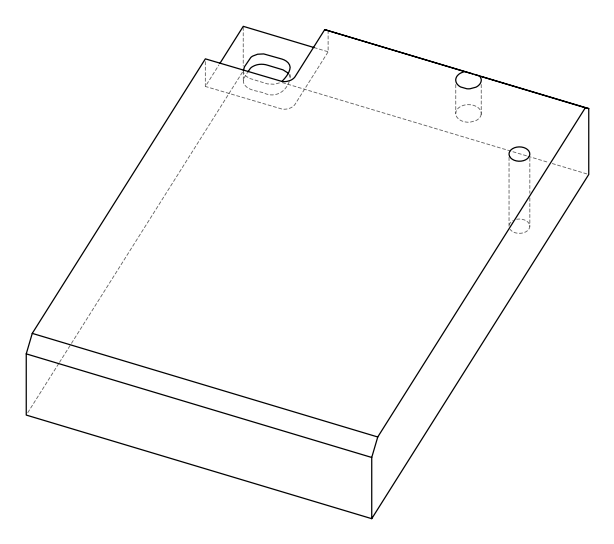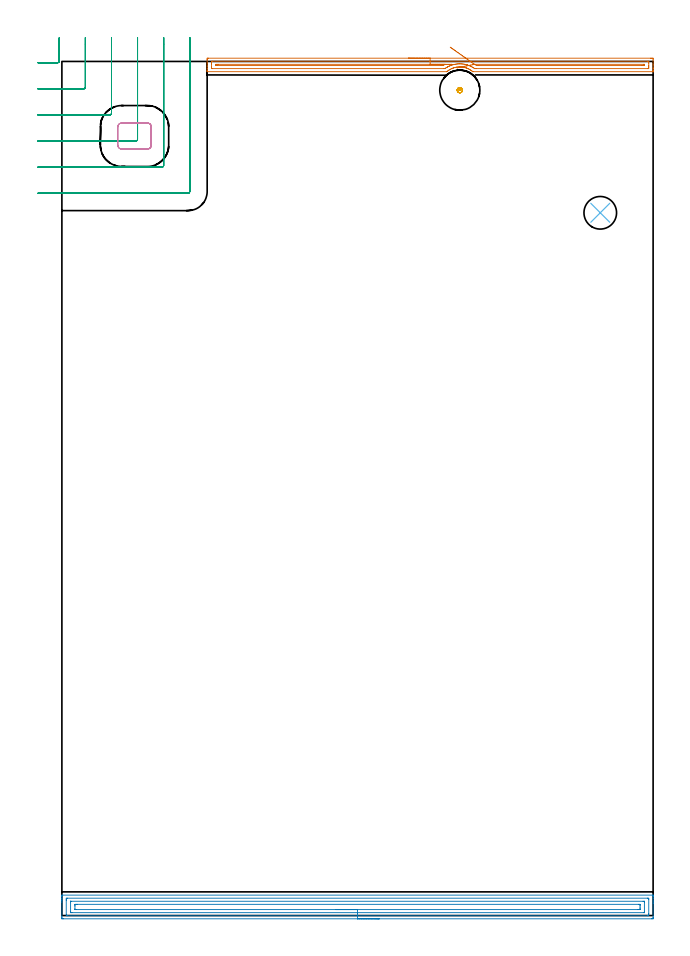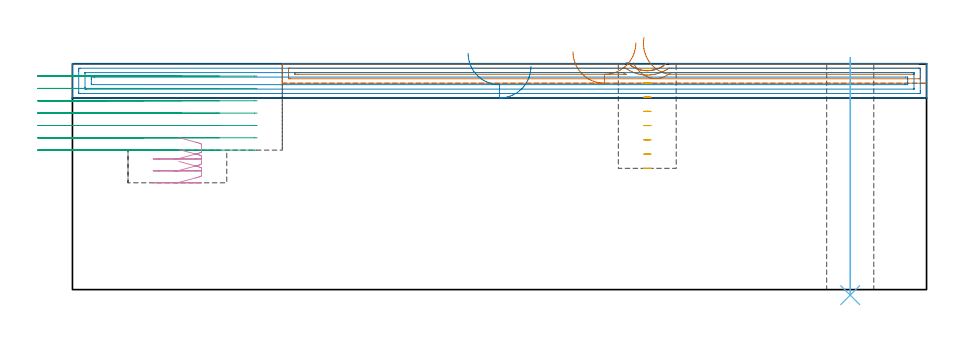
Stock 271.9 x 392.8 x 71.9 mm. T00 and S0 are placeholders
(PLAN: 6 operations, 2 tool changes, 23.2 min)
(1 AREA_MILL | FG_CHAMFER_SURFACE | UGT0205_001 | 5.12 min | 4023 mm3)
(2 AREA_MILL_1 | FG_CHAMFER_SURFACE_1 | UGT0205_001 | 8.96 min | 16144 mm3)
(3 MILL_CORNER_NOTCH_RECTANGULAR | CORNER_NOTCH_RECTANGULAR | UGT0201_008 | Follow Part, ap 4, ae 75% | 7.77 min | 125504 mm3)
(4 MILL_RECTANGULAR_POCKET | POCKET_RECTANGULAR_STRAIGHT | UGT0201_008 | Follow Part, ap 4, ae 75% | 0.64 min | 8408 mm3)
(5 MILL_BLIND_HOLE_FROM_SOLID_MATERIAL | STEP1POCKET | UGT0201_008 | Spiral | 0.37 min | 8894 mm3)
(6 INDEXABLE_INSERT_DRILL_THROUGH_HOLE_FROM_SOLID | STEP1HOLE | NXT0302_001 | 0.3 min | 12564 mm3)
(TOOL UGT0205_001 | Chamfer Mill 20 x 3 x 45 deg. | D20 FL50 Z2)
(TOOL UGT0201_008 | End Mill 16 mm | D16 FL32 Z4)
(TOOL NXT0302_001 | Index. Insert Drill 15mm [880-D1500L20-05] | D15 PA176 FL75 Z2)
(OP 1 AREA_MILL)
G17 G21 G94 G90
T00 M6
G54
G17 G0 G90 X159.35 Y394.3 S1061 M3
G43 Z81.9 H0
Z75.7
G94 G1 X159.388 Z74.828 F250.
X159.502 Z73.963
X159.691 Z73.112
X159.953 Z72.28
X160.287 Z71.474
X160.69 Z70.7
X161.158 Z69.964
X161.69 Z69.272
X162.279 Z68.629
X162.922 Z68.04
X163.614 Z67.508
X164.35 Z67.04
X165.124 Z66.637
X165.93 Z66.303
X166.762 Z66.041
X167.614 Z65.852
X168.478 Z65.738
X169.35 Z65.7
X270.811
X271.272 Y394.299 Z65.701
X271.728 Y394.295 Z65.703
X271.89 Y394.291 Z65.706
X271.9 Y393.845 Z66.151
Y391.2 Z68.795
Y389.793 Z70.203
Y389.437 Z70.558
Y388.723 Z71.276
Y388.468 Z71.532
X271.894 Y388.105 Z71.885
X271.892 Y388.103 Z71.888
X271.721 Y388.1 Z71.9
X189.019
X189.002 Y388.099 Z71.899
X188.975 Y388.105 Z71.891
X188.933 Y388.127 Z71.869
X188.555 Y388.424 Z71.575
X188.109 Y388.747 Z71.252
X187.992 Y388.824 Z71.175
X187.607 Y389.055 Z70.945
X187.215 Y389.269 Z70.728
X186.771 Y389.482 Z70.515
X186.322 Y389.676 Z70.32
X186.264 Y389.699 Z70.298
X186.166 Y389.731 Z70.268
X186.065 Y389.762 Z70.237
X185.89 Y389.814 Z70.178
X185.491 Y389.943 Z70.056
X185.429 Y389.963 Z70.036
X184.983 Y390.076 Z69.924
X184.536 Y390.162 Z69.835
X184.416 Y390.179 Z69.817
X184.089 Y390.227 Z69.771
X183.881 Y390.245 Z69.749
X183.642 Y390.269 Z69.728
X183.189 Y390.29 Z69.707
X182.963 Y390.288 Z69.704
X182.948 Y390.287 Z69.705
X182.894 Y390.286 Z69.704
X182.737 Y390.287 Z69.709
X182.302 Y390.264 Z69.731
X181.856 Y390.218 Z69.774
X181.63 Y390.186 Z69.811
X181.408 Y390.153 Z69.844
X180.973 Y390.064 Z69.929
X180.962 Y390.062 Z69.932
X180.874 Y390.042 Z69.956
X180.805 Y390.024 Z69.975
X180.5 Y389.947 Z70.053
X180.079 Y389.816 Z70.177
X180.069 Y389.813 Z70.18
X179.739 Y389.7 Z70.299
X179.176 Y389.458 Z70.54
X178.726 Y389.235 Z70.761
X178.283 Y388.993 Z71.007
X178.009 Y388.824 Z71.175
X177.696 Y388.609 Z71.389
X177.389 Y388.384 Z71.612
X177.096 Y388.153 Z71.845
X177.025 Y388.105 Z71.89
X176.95 Y388.1 Z71.9
X66.981
X66.808 Y388.103 Z71.888
X66.806 Y388.105 Z71.885
X66.8 Y388.467 Z71.532
Y388.723 Z71.276
Y389.437 Z70.558
Y390.675 Z69.322
Y392.082 Z67.914
Y393.583 Z66.414
X66.803 Y393.845 Z66.151
X66.81 Y394.291 Z65.705
X66.972 Y394.295 Z65.703
X67.428 Y394.3 Z65.7
X169.35
Y392.886 Z67.114
X269.484 Y392.885 Z67.115
X269.564
X269.866 Y392.879 Z67.121
X269.891 Y392.875 Z67.125
X269.895 Y392.851 Z67.149
X269.898 Y392.817 Z67.183
X269.9 Y392.082 Z67.918
Y390.79 Z69.21
X269.898 Y390.318 Z69.682
X269.895 Y389.913 Z70.087
X269.882 Y389.521 Z70.479
X269.484 Y389.516 Z70.484
X269.405 Y389.515 Z70.485
X190.729 Y389.514 Z70.486
X189.913 Y389.516 Z70.484
X189.875 Y389.518 Z70.482
X189.858 Y389.521 Z70.479
X189.801 Y389.547 Z70.453
X189.375 Y389.837 Z70.163
X189.2 Y389.946 Z70.054
X189.019 Y390.055 Z69.945
X188.552 Y390.318 Z69.682
X188.125 Y390.535 Z69.465
X187.704 Y390.734 Z69.266
X187.231 Y390.93 Z69.07
X187.115 Y390.972 Z69.028
X186.417 Y391.2 Z68.8
X186.337 Y391.225 Z68.775
X186.301 Y391.236 Z68.764
X185.8 Y391.364 Z68.636
X185.443 Y391.446 Z68.554
X185.131 Y391.508 Z68.492
X184.549 Y391.598 Z68.402
X184.095 Y391.648 Z68.352
X183.655 Y391.68 Z68.32
X183.149 Y391.699 Z68.301
X182.761 Y391.697 Z68.303
X182.278 Y391.676 Z68.324
X181.867 Y391.644 Z68.356
X181.46 Y391.601 Z68.399
X180.973 Y391.527 Z68.473
X180.695 Y391.474 Z68.526
X180.079 Y391.337 Z68.663
X179.967 Y391.31 Z68.69
X179.564 Y391.2 Z68.8
X179.236 Y391.099 Z68.901
X179.185 Y391.081 Z68.919
X178.626 Y390.869 Z69.131
X178.291 Y390.725 Z69.275
X178.007 Y390.598 Z69.402
X177.436 Y390.318 Z69.682
X177.407 Y390.303 Z69.697
X177.396 Y390.297 Z69.703
X176.849 Y389.976 Z70.024
X176.502 Y389.755 Z70.245
X176.158 Y389.53 Z70.47
X176.116 Y389.521 Z70.479
X176.016 Y389.519 Z70.481
X175.608 Y389.515 Z70.485
X69.216
X69.136
X68.834 Y389.521 Z70.479
X68.809 Y389.525 Z70.475
X68.805 Y389.549 Z70.451
X68.802 Y389.583 Z70.417
X68.8 Y390.318 Z69.682
Y391.61 Z68.39
X68.802 Y392.082 Z67.918
X68.805 Y392.487 Z67.513
X68.818 Y392.879 Z67.121
X69.216 Y392.885 Z67.115
X69.295
X169.35 Y392.886 Z67.114
Y391.472 Z68.528
X175.608 Y391.471 Z68.529
X176.23 Y391.469 Z68.531
X176.232 Y391.467 Z68.533
X176.238 Y391.461 Z68.539
X175.437 Y390.991 Z69.009
X175.365 Y390.951 Z69.05
X175.334 Y390.935 Z69.065
X175.298 Y390.934 Z69.066
X174.988 Y390.93 Z69.07
X174.714 Y390.929 Z69.071
X174.096 Y390.928 Z69.072
X71.279 Y390.929 Z69.071
X71.004 Y390.93 Z69.07
X70.913 Y390.932 Z69.068
X70.842 Y390.935 Z69.065
X70.81 Y390.946 Z69.054
X70.808 Y390.999 Z69.001
X70.804 Y391.2 Z68.8
Y391.397 Z68.603
X70.81 Y391.462 Z68.538
X70.867 Y391.465 Z68.535
X71.004 Y391.467 Z68.533
X71.623 Y391.471 Z68.529
X71.898 Y391.472 Z68.528
X169.35
X170.222 Z68.566
X171.086 Z68.68
X171.938 Z68.869
X172.77 Z69.131
X173.576 Z69.465
X174.35 Z69.868
X175.086 Z70.337
X175.778 Z70.868
X176.421 Z71.457
X177.01 Z72.101
X177.542 Z72.793
X178.01 Z73.528
X178.413 Z74.302
X178.747 Z75.108
X179.009 Z75.94
X179.198 Z76.792
X179.312 Z77.657
X179.35 Z78.528
G0 X181.965 Y389.943 Z80.239
G1 X181.84 Y389.919 Z79.376
X181.79 Y389.909 Z78.505
X181.814 Y389.914 Z77.633
X181.913 Y389.933 Z76.767
X182.086 Y389.967 Z75.912
X182.331 Y390.015 Z75.077
X182.647 Y390.076 Z74.266
X183.031 Y390.152 Z73.486
X183.48 Y390.239 Z72.743
X183.991 Y390.339 Z72.043
X184.56 Y390.45 Z71.391
X185.182 Y390.572 Z70.792
X185.853 Y390.703 Z70.251
X186.568 Y390.843 Z69.771
X187.322 Y390.991 Z69.356
X188.108 Y391.144 Z69.01
X188.92 Y391.303 Z68.736
X189.753 Y391.466 Z68.534
X189.759 Y391.467 Z68.533
X189.809 Y391.47 Z68.53
X189.843 Y391.471 Z68.529
X189.913
X267.421
X267.696 Y391.47 Z68.53
X267.787 Y391.468 Z68.532
X267.858 Y391.465 Z68.535
X267.89 Y391.454 Z68.546
X267.892 Y391.401 Z68.599
X267.896 Y391.2 Z68.8
Y391.003 Z68.997
X267.89 Y390.938 Z69.062
X267.833 Y390.935 Z69.065
X267.696 Y390.933 Z69.067
X267.077 Y390.929 Z69.071
X266.802
X191.701
X191.081 Y390.93 Z69.07
X190.807 Y390.933 Z69.067
X190.717 Y390.936 Z69.064
X190.652 Y390.944 Z69.056
X189.823 Y391.421 Z68.579
X189.774 Y391.451 Z68.549
X189.753 Y391.466 Z68.534
X189.122 Y391.913 Z68.131
X188.464 Y392.379 Z67.797
X187.785 Y392.86 Z67.534
X187.09 Y393.352 Z67.345
X186.385 Y393.852 Z67.231
X185.673 Y394.355 Z67.192
X184.962 Y394.859 Z67.23
X184.256 Y395.359 Z67.343
X183.561 Y395.851 Z67.532
X182.882 Y396.332 Z67.794
X182.224 Y396.798 Z68.127
X181.592 Y397.245 Z68.53
X180.992 Y397.671 Z68.998
X180.427 Y398.071 Z69.529
X179.902 Y398.443 Z70.118
X179.421 Y398.783 Z70.761
X178.987 Y399.09 Z71.453
X178.604 Y399.361 Z72.188
G0 Z81.9
M5
M2
(OP 2 AREA_MILL_1)
G17 G21 G94 G90
T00 M6
G54
G17 G0 G90 X145.95 Y-1.5 S1061 M3
G43 Z81.9 H0
Z71.
G94 G1 X145.912 Z70.128 F250.
X145.798 Z69.264
X145.609 Z68.412
X145.347 Z67.58
X145.013 Z66.774
X144.61 Z66.
X144.142 Z65.264
X143.61 Z64.572
X143.021 Z63.929
X142.378 Z63.34
X141.686 Z62.809
X140.95 Z62.34
X140.176 Z61.937
X139.37 Z61.603
X138.538 Z61.341
X137.686 Z61.152
X136.822 Z61.038
X135.95 Z61.
X0.617
X0.061 Y-1.494 Z61.003
X0.008 Y-1.492 Z61.006
X0.004 Y-0.94 Z61.557
X0. Y-0.326 Z62.171
Y6.173 Z68.667
Y6.723 Z69.22
Y7.062 Z69.558
Y7.612 Z70.108
Y7.951 Z70.446
Y8.63 Z71.129
Y8.973 Z71.473
X0.007 Y9.358 Z71.849
X0.01 Y9.397 Z71.888
X0.17 Y9.4 Z71.9
X271.73
X271.89 Y9.397 Z71.888
X271.893 Y9.358 Z71.849
X271.9 Y8.973 Z71.472
Y8.63 Z71.129
Y7.951 Z70.446
Y6.723 Z69.22
Y6.173 Z68.667
Y5.559 Z68.054
Y-0.666 Z61.832
X271.898 Y-0.94 Z61.557
X271.892 Y-1.492 Z61.006
X271.839 Y-1.494 Z61.004
X271.283 Y-1.5 Z61.
X135.95
Y-0.086 Z62.414
X2.438 Y-0.085 Z62.415
X2.404 Y-0.084 Z62.416
X2.01 Y-0.051 Z62.449
X2.001 Y0.349 Z62.849
X2. Y7.062 Z69.562
X2.001 Y7.463 Z69.963
X2.01 Y7.951 Z70.451
X2.371 Y7.984 Z70.484
X2.404 Y7.985 Z70.485
X269.462
X269.496 Y7.983 Z70.483
X269.89 Y7.951 Z70.451
X269.899 Y7.551 Z70.051
X269.9 Y0.838 Z63.338
X269.899 Y0.437 Z62.937
X269.89 Y-0.051 Z62.449
X269.529 Y-0.084 Z62.416
X269.496 Y-0.085 Z62.415
X135.95 Y-0.086 Z62.414
Y1.329 Z63.829
X4.59
X4.19 Y1.331 Z63.831
X4.057 Y1.333 Z63.833
X4.018 Y1.335 Z63.835
X4.01 Y1.412 Z63.912
X4.005 Y1.538 Z64.038
X4.001 Y1.727 Z64.227
X4. Y1.916 Z64.416
X4.001 Y6.361 Z68.861
X4.009 Y6.551 Z69.051
X4.012 Y6.566 Z69.066
X4.017 Y6.568 Z69.068
X4.04 Y6.57 Z69.07
X4.09 Y6.571 Z69.071
X4.19
X267.31
X267.71 Y6.569 Z69.069
X267.843 Y6.567 Z69.067
X267.882 Y6.565 Z69.065
X267.89 Y6.488 Z68.988
X267.895 Y6.362 Z68.862
X267.899 Y6.173 Z68.673
X267.9 Y5.984 Z68.484
X267.899 Y1.539 Z64.039
X267.891 Y1.349 Z63.849
X267.888 Y1.334 Z63.834
X267.883 Y1.332 Z63.832
X267.86 Y1.33 Z63.83
X267.81 Y1.329 Z63.829
X267.71
X135.95
Y2.743 Z65.243
X6.743
X6.078 Y2.75 Z65.25
X6.01 Y2.756 Z65.256
X6.005 Y2.855 Z65.355
X6.002 Y3.064 Z65.564
X6. Y4.395 Z66.895
X6.002 Y4.828 Z67.328
X6.005 Y5.044 Z67.544
X6.01 Y5.146 Z67.646
X6.111 Y5.151 Z67.651
X6.87 Y5.157 Z67.657
X6.997
X265.157
X265.822 Y5.15 Z67.65
X265.89 Y5.144 Z67.644
X265.895 Y5.045 Z67.545
X265.898 Y4.836 Z67.336
X265.9 Y4.418 Z66.918
Y3.528 Z66.028
X265.898 Y3.072 Z65.572
X265.895 Y2.856 Z65.356
X265.89 Y2.754 Z65.254
X265.789 Y2.749 Z65.249
X265.03 Y2.743 Z65.243
X264.903
X135.95
X135.078 Z65.281
X134.214 Z65.395
X133.362 Z65.583
X132.53 Z65.846
X131.724 Z66.18
X130.95 Z66.582
X130.214 Z67.051
X129.522 Z67.582
X128.879 Z68.172
X128.29 Z68.815
X127.758 Z69.507
X127.29 Z70.243
X126.887 Z71.017
X126.553 Z71.822
X126.291 Z72.655
X126.102 Z73.506
X125.988 Z74.371
X125.95 Z75.243
G0 Z81.9
M5
M2
(OP 3 MILL_CORNER_NOTCH_RECTANGULAR)
G17 G21 G94 G90
T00 M6
G54
G17 G0 G90 X-11. Y392.2 S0 M3
G43 Z81.9 H0
Z67.971
G94 G1 X-8. F250.
X-1.995 F500.
G3 X-1.2 Y392.995 R0.8
G1 Y400.71
Y403.71 F250.
G0 Z81.9
X-11. Y380.2
Z67.971
G1 X-8.
X10.005 F500.
G3 X10.8 Y380.995 R0.8
G1 Y400.8
Y403.8 F250.
G0 Z81.9
X-11. Y368.2
Z67.971
G1 X-8.
X22.005 F500.
G3 X22.8 Y368.995 R0.8
G1 Y400.8
Y403.8 F250.
G0 Z81.9
X-11. Y356.2
Z67.971
G1 X-8.
X34.004 F500.
G3 X34.8 Y356.996 R0.8
G1 Y400.8
Y403.8 F250.
G0 Z81.9
X-11. Y344.2
Z67.971
G1 X-8.
X46.004 F500.
G3 X46.8 Y344.996 R0.8
G1 Y400.8
Y403.8 F250.
G0 Z81.9
X-11. Y332.2
Z67.971
G1 X-8.
X58.004 F500.
G3 X58.8 Y332.996 R0.8
G1 Y400.8
Y403.8 F250.
G0 Z81.9
X-11. Y392.2
Z64.043
G1 X-8.
X-1.995 F500.
G3 X-1.2 Y392.995 R0.8
G1 Y400.71
Y403.71 F250.
G0 Z81.9
X-11. Y380.2
Z64.043
G1 X-8.
X10.005 F500.
G3 X10.8 Y380.995 R0.8
G1 Y400.8
Y403.8 F250.
G0 Z81.9
X-11. Y368.2
Z64.043
G1 X-8.
X22.005 F500.
G3 X22.8 Y368.995 R0.8
G1 Y400.8
Y403.8 F250.
G0 Z81.9
X-11. Y356.2
Z64.043
G1 X-8.
X34.004 F500.
G3 X34.8 Y356.996 R0.8
G1 Y400.8
Y403.8 F250.
G0 Z81.9
X-11. Y344.2
Z64.043
G1 X-8.
X46.004 F500.
G3 X46.8 Y344.996 R0.8
G1 Y400.8
Y403.8 F250.
G0 Z81.9
X-11. Y332.2
Z64.043
G1 X-8.
X58.004 F500.
G3 X58.8 Y332.996 R0.8
G1 Y400.8
Y403.8 F250.
G0 Z81.9
X-11. Y392.2
Z60.114
G1 X-8.
X-1.995 F500.
G3 X-1.2 Y392.995 R0.8
G1 Y400.71
Y403.71 F250.
G0 Z81.9
X-11. Y380.2
Z60.114
G1 X-8.
X10.005 F500.
G3 X10.8 Y380.995 R0.8
G1 Y400.8
Y403.8 F250.
G0 Z81.9
X-11. Y368.2
Z60.114
G1 X-8.
X22.005 F500.
G3 X22.8 Y368.995 R0.8
G1 Y400.8
Y403.8 F250.
G0 Z81.9
X-11. Y356.2
Z60.114
G1 X-8.
X34.004 F500.
G3 X34.8 Y356.996 R0.8
G1 Y400.8
Y403.8 F250.
G0 Z81.9
X-11. Y344.2
Z60.114
G1 X-8.
X46.004 F500.
G3 X46.8 Y344.996 R0.8
G1 Y400.8
Y403.8 F250.
G0 Z81.9
X-11. Y332.2
Z60.114
G1 X-8.
X58.004 F500.
G3 X58.8 Y332.996 R0.8
G1 Y400.8
Y403.8 F250.
G0 Z81.9
X-11. Y392.2
Z56.186
G1 X-8.
X-1.995 F500.
G3 X-1.2 Y392.995 R0.8
G1 Y400.71
Y403.71 F250.
G0 Z81.9
X-11. Y380.2
Z56.186
G1 X-8.
X10.005 F500.
G3 X10.8 Y380.995 R0.8
G1 Y400.8
Y403.8 F250.
G0 Z81.9
X-11. Y368.2
Z56.186
G1 X-8.
X22.005 F500.
G3 X22.8 Y368.995 R0.8
G1 Y400.8
Y403.8 F250.
G0 Z81.9
X-11. Y356.2
Z56.186
G1 X-8.
X34.004 F500.
G3 X34.8 Y356.996 R0.8
G1 Y400.8
Y403.8 F250.
G0 Z81.9
X-11. Y344.2
Z56.186
G1 X-8.
X46.004 F500.
G3 X46.8 Y344.996 R0.8
G1 Y400.8
Y403.8 F250.
G0 Z81.9
X-11. Y332.2
Z56.186
G1 X-8.
X58.004 F500.
G3 X58.8 Y332.996 R0.8
G1 Y400.8
Y403.8 F250.
G0 Z81.9
X-11. Y392.2
Z52.257
G1 X-8.
X-1.995 F500.
G3 X-1.2 Y392.995 R0.8
G1 Y400.71
Y403.71 F250.
G0 Z81.9
X-11. Y380.2
Z52.257
G1 X-8.
X10.005 F500.
G3 X10.8 Y380.995 R0.8
G1 Y400.8
Y403.8 F250.
G0 Z81.9
X-11. Y368.2
Z52.257
G1 X-8.
X22.005 F500.
G3 X22.8 Y368.995 R0.8
G1 Y400.8
Y403.8 F250.
G0 Z81.9
X-11. Y356.2
Z52.257
G1 X-8.
X34.004 F500.
G3 X34.8 Y356.996 R0.8
G1 Y400.8
Y403.8 F250.
G0 Z81.9
X-11. Y344.2
Z52.257
G1 X-8.
X46.004 F500.
G3 X46.8 Y344.996 R0.8
G1 Y400.8
Y403.8 F250.
G0 Z81.9
X-11. Y332.2
Z52.257
G1 X-8.
X58.004 F500.
G3 X58.8 Y332.996 R0.8
G1 Y400.8
Y403.8 F250.
G0 Z81.9
X-11. Y392.2
Z48.329
G1 X-8.
X-1.995 F500.
G3 X-1.2 Y392.995 R0.8
G1 Y400.71
Y403.71 F250.
G0 Z81.9
X-11. Y380.2
Z48.329
G1 X-8.
X10.005 F500.
G3 X10.8 Y380.995 R0.8
G1 Y400.8
Y403.8 F250.
G0 Z81.9
X-11. Y368.2
Z48.329
G1 X-8.
X22.005 F500.
G3 X22.8 Y368.995 R0.8
G1 Y400.8
Y403.8 F250.
G0 Z81.9
X-11. Y356.2
Z48.329
G1 X-8.
X34.004 F500.
G3 X34.8 Y356.996 R0.8
G1 Y400.8
Y403.8 F250.
G0 Z81.9
X-11. Y344.2
Z48.329
G1 X-8.
X46.004 F500.
G3 X46.8 Y344.996 R0.8
G1 Y400.8
Y403.8 F250.
G0 Z81.9
X-11. Y332.2
Z48.329
G1 X-8.
X58.004 F500.
G3 X58.8 Y332.996 R0.8
G1 Y400.8
Y403.8 F250.
G0 Z81.9
X-11. Y392.2
Z44.4
G1 X-8.
X-1.995 F500.
G3 X-1.2 Y392.995 R0.8
G1 Y400.71
Y403.71 F250.
G0 Z81.9
X-11. Y380.2
Z44.4
G1 X-8.
X10.005 F500.
G3 X10.8 Y380.995 R0.8
G1 Y400.8
Y403.8 F250.
G0 Z81.9
X-11. Y368.2
Z44.4
G1 X-8.
X22.005 F500.
G3 X22.8 Y368.995 R0.8
G1 Y400.8
Y403.8 F250.
G0 Z81.9
X-11. Y356.2
Z44.4
G1 X-8.
X34.004 F500.
G3 X34.8 Y356.996 R0.8
G1 Y400.8
Y403.8 F250.
G0 Z81.9
X-11. Y344.2
Z44.4
G1 X-8.
X46.004 F500.
G3 X46.8 Y344.996 R0.8
G1 Y400.8
Y403.8 F250.
G0 Z81.9
X-11. Y332.2
Z44.4
G1 X-8.
X58.004 F500.
G3 X58.8 Y332.996 R0.8
G1 Y400.8
Y403.8 F250.
G0 Z81.9
M5
M2
(OP 4 MILL_RECTANGULAR_POCKET)
G17 G21 G94 G90
T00 M6
G54
G17 G0 G90 X33.921 Y352.5 S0 M3
G43 Z81.9 H0
Z48.37
G94 G1 X39.3 Z46.929 F250.
X39.434 Z46.893
X39.795 Y352.564 Z46.795
X40.135 Y352.7 Z46.696
X40.44 Y352.901 Z46.598
X40.699 Y353.16 Z46.5
X40.9 Y353.465 Z46.402
X41.036 Y353.805 Z46.304
X41.1 Y354.166 Z46.206
Y362.834 Z43.883
X41.036 Y363.195 Z43.785
X40.9 Y363.535 Z43.687
X40.699 Y363.84 Z43.589
X40.44 Y364.099 Z43.491
X40.135 Y364.3 Z43.393
X39.795 Y364.436 Z43.295
X39.434 Y364.5 Z43.197
X39.3 Z43.161
X33.4 Z41.58
X27.5 F500.
G3 X25.7 Y362.7 R1.8
G1 Y354.3
G3 X27.5 Y352.5 R1.8
G1 X39.3
G3 X41.1 Y354.3 R1.8
G1 Y362.7
G3 X39.3 Y364.5 R1.8
G1 X33.4
X32.4
G0 X33.921 Y352.5 Z44.58
G1 X39.3 Z43.139 F250.
X39.434 Z43.103
X39.795 Y352.564 Z43.005
X40.135 Y352.7 Z42.906
X40.44 Y352.901 Z42.808
X40.699 Y353.16 Z42.71
X40.9 Y353.465 Z42.612
X41.036 Y353.805 Z42.514
X41.1 Y354.166 Z42.416
Y362.834 Z40.093
X41.036 Y363.195 Z39.995
X40.9 Y363.535 Z39.897
X40.699 Y363.84 Z39.799
X40.44 Y364.099 Z39.701
X40.135 Y364.3 Z39.603
X39.795 Y364.436 Z39.505
X39.434 Y364.5 Z39.407
X39.3 Z39.371
X33.4 Z37.79
X27.5 F500.
G3 X25.7 Y362.7 R1.8
G1 Y354.3
G3 X27.5 Y352.5 R1.8
G1 X39.3
G3 X41.1 Y354.3 R1.8
G1 Y362.7
G3 X39.3 Y364.5 R1.8
G1 X33.4
X32.4
G0 X33.921 Y352.5 Z40.79
G1 X39.3 Z39.349 F250.
X39.434 Z39.313
X39.795 Y352.564 Z39.215
X40.135 Y352.7 Z39.116
X40.44 Y352.901 Z39.018
X40.699 Y353.16 Z38.92
X40.9 Y353.465 Z38.822
X41.036 Y353.805 Z38.724
X41.1 Y354.166 Z38.626
Y362.834 Z36.303
X41.036 Y363.195 Z36.205
X40.9 Y363.535 Z36.107
X40.699 Y363.84 Z36.009
X40.44 Y364.099 Z35.911
X40.135 Y364.3 Z35.813
X39.795 Y364.436 Z35.715
X39.434 Y364.5 Z35.617
X39.3 Z35.581
X33.4 Z34.
X27.5 F500.
G3 X25.7 Y362.7 R1.8
G1 Y354.3
G3 X27.5 Y352.5 R1.8
G1 X39.3
G3 X41.1 Y354.3 R1.8
G1 Y362.7
G3 X39.3 Y364.5 R1.8
G1 X33.4
X32.4
G0 Z81.9
M5
M2
(OP 5 MILL_BLIND_HOLE_FROM_SOLID_MATERIAL)
G17 G21 G94 G90
T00 M6
G54
G17 G0 G90 X183. Y379.6 S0 M3
G43 Z81.9 H0
Z70.363
G94 G3 X183.6 Y380.2 R0.6 F250.
X183. Y380.8 R0.6
X181.8 Y379.6 R1.2
X183. Y380.8 R-1.2
X182.4 Y380.2 R0.6
X183. Y379.6 R0.6
G0 Z65.825
G3 X183.6 Y380.2 R0.6
X183. Y380.8 R0.6
X181.8 Y379.6 R1.2
X183. Y380.8 R-1.2
X182.4 Y380.2 R0.6
X183. Y379.6 R0.6
G0 Z61.288
G3 X183.6 Y380.2 R0.6
X183. Y380.8 R0.6
X181.8 Y379.6 R1.2
X183. Y380.8 R-1.2
X182.4 Y380.2 R0.6
X183. Y379.6 R0.6
G0 Z56.75
G3 X183.6 Y380.2 R0.6
X183. Y380.8 R0.6
X181.8 Y379.6 R1.2
X183. Y380.8 R-1.2
X182.4 Y380.2 R0.6
X183. Y379.6 R0.6
G0 Z52.213
G3 X183.6 Y380.2 R0.6
X183. Y380.8 R0.6
X181.8 Y379.6 R1.2
X183. Y380.8 R-1.2
X182.4 Y380.2 R0.6
X183. Y379.6 R0.6
G0 Z47.675
G3 X183.6 Y380.2 R0.6
X183. Y380.8 R0.6
X181.8 Y379.6 R1.2
X183. Y380.8 R-1.2
X182.4 Y380.2 R0.6
X183. Y379.6 R0.6
G0 Z43.138
G3 X183.6 Y380.2 R0.6
X183. Y380.8 R0.6
X181.8 Y379.6 R1.2
X183. Y380.8 R-1.2
X182.4 Y380.2 R0.6
X183. Y379.6 R0.6
G0 Z38.6
G3 X183.6 Y380.2 R0.6
X183. Y380.8 R0.6
X181.8 Y379.6 R1.2
X183. Y380.8 R-1.2
X182.4 Y380.2 R0.6
X183. Y379.6 R0.6
G0 Z81.9
M5
M2
(OP 6 INDEXABLE_INSERT_DRILL_THROUGH_HOLE_FROM_SOLID)
G17 G21 G94 G90
T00 M6
G54
G17 G0 G90 X247.6 Y323.2 S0 M3
G43 Z81.9 H1
G94 G81 G98 Z-1.762 F250. R73.9
G80
M5
M2
